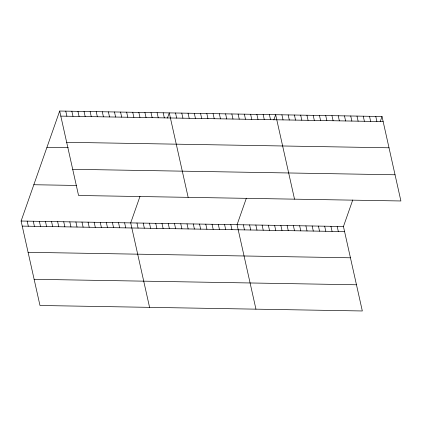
<?xml version="1.0" encoding="UTF-8"?>
<svg xmlns="http://www.w3.org/2000/svg" width="422" height="422" viewBox="0 0 422 422"><rect width="100%" height="100%" fill="white"/><g stroke="black" fill="none" stroke-linecap="round" stroke-linejoin="round"><path stroke-width="0.63" d="M352.739 200.007L343.445 226.514L362.324 310.972L39.979 305.486L21.1 221.028L59.676 111.028L382.021 116.514L400.9 200.972L78.555 195.486L59.676 111.028M139.993 196.388L130.699 222.895L149.578 307.353M167.455 118.081L169.275 112.89L188.154 197.354M246.364 198.198L237.069 224.704L255.948 309.162M273.831 119.89L275.65 114.705L294.524 199.163M380.201 121.7L382.021 116.514M60.815 116.113L383.155 121.594M66.671 142.304L389.01 147.79M46.947 147.331L68.258 147.689M72.7 169.296L395.045 174.777M33.829 184.73L76.451 185.453M21.1 221.028L343.445 226.514M22.234 226.113L344.579 231.594M28.089 252.309L350.434 257.789M34.124 279.295L356.469 284.776M375.765 116.403L376.899 121.489M369.508 116.298L370.643 121.383M363.247 116.192L364.386 121.278M356.991 116.087L358.13 121.172M350.735 115.981L351.869 121.061M344.479 115.876L345.613 120.956M338.222 115.765L339.357 120.85M331.961 115.66L333.1 120.745M325.705 115.554L326.844 120.639M319.449 115.449L320.583 120.528M313.193 115.343L314.327 120.423M337.189 226.408L338.323 231.488M306.936 115.232L308.071 120.317M330.927 226.297L332.067 231.383M300.675 115.127L301.814 120.212M324.671 226.192L325.81 231.277M294.419 115.021L295.558 120.106M318.415 226.087L319.549 231.172M288.163 114.916L289.297 120.001M312.159 225.981L313.293 231.066M281.907 114.81L283.041 119.89M305.897 225.875L307.037 230.955M299.641 225.77L300.781 230.85M269.389 114.594L270.528 119.679M293.385 225.659L294.519 230.744M263.133 114.489L264.272 119.574M287.129 225.554L288.263 230.639M256.877 114.383L258.011 119.468M280.873 225.448L282.007 230.533M250.621 114.278L251.755 119.357M274.611 225.343L275.751 230.423M244.359 114.172L245.498 119.252M268.355 225.237L269.494 230.317M238.103 114.061L239.242 119.146M262.099 225.126L263.233 230.212M231.847 113.956L232.981 119.041M255.843 225.021L256.977 230.106M225.591 113.85L226.725 118.935M249.587 224.915L250.721 230.001M219.334 113.745L220.469 118.83M243.325 224.81L244.465 229.895M213.073 113.639L214.212 118.719M206.817 113.534L207.956 118.614M230.813 224.599L231.947 229.679M200.561 113.423L201.695 118.508M224.557 224.488L225.691 229.573M194.305 113.318L195.439 118.403M218.301 224.383L219.435 229.468M188.048 113.212L189.183 118.297M212.039 224.277L213.179 229.362M181.787 113.107L182.926 118.186M205.783 224.172L206.922 229.251M175.531 113.001L176.67 118.081M199.527 224.066L200.661 229.146M193.271 223.955L194.405 229.04M163.187 112.79L164.322 117.87M187.015 223.85L188.149 228.935M157.095 112.685L158.234 117.77M180.753 223.744L181.893 228.829M151.007 112.584L152.147 117.664M174.497 223.639L175.631 228.724M144.92 112.479L146.054 117.564M168.241 223.533L169.375 228.613M138.833 112.373L139.967 117.458M161.985 223.428L163.119 228.508M132.74 112.273L133.88 117.353M155.723 223.317L156.863 228.402M126.653 112.168L127.792 117.253M149.467 223.212L150.607 228.297M120.565 112.062L121.7 117.147M143.211 223.106L144.345 228.191M114.478 111.962L115.612 117.042M136.955 223.001L138.089 228.086M108.385 111.856L109.525 116.941M102.298 111.751L103.437 116.836M124.606 222.79L125.745 227.875M96.211 111.651L97.345 116.73M118.519 222.684L119.658 227.769M90.123 111.545L91.257 116.63M112.431 222.584L113.565 227.664M84.031 111.445L85.17 116.525M106.344 222.478L107.478 227.563M77.943 111.339L79.083 116.425M100.251 222.373L101.391 227.458M71.856 111.234L72.99 116.319M94.164 222.273L95.298 227.352M65.769 111.134L66.903 116.214M88.077 222.167L89.211 227.252M81.989 222.067L83.123 227.147M75.897 221.961L77.036 227.047M69.809 221.856L70.943 226.941M63.722 221.756L64.856 226.836M57.635 221.65L58.769 226.735M51.542 221.545L52.681 226.63M45.455 221.445L46.589 226.524M39.367 221.339L40.501 226.424M33.28 221.233L34.414 226.319M27.187 221.133L28.327 226.213"/></g></svg>
